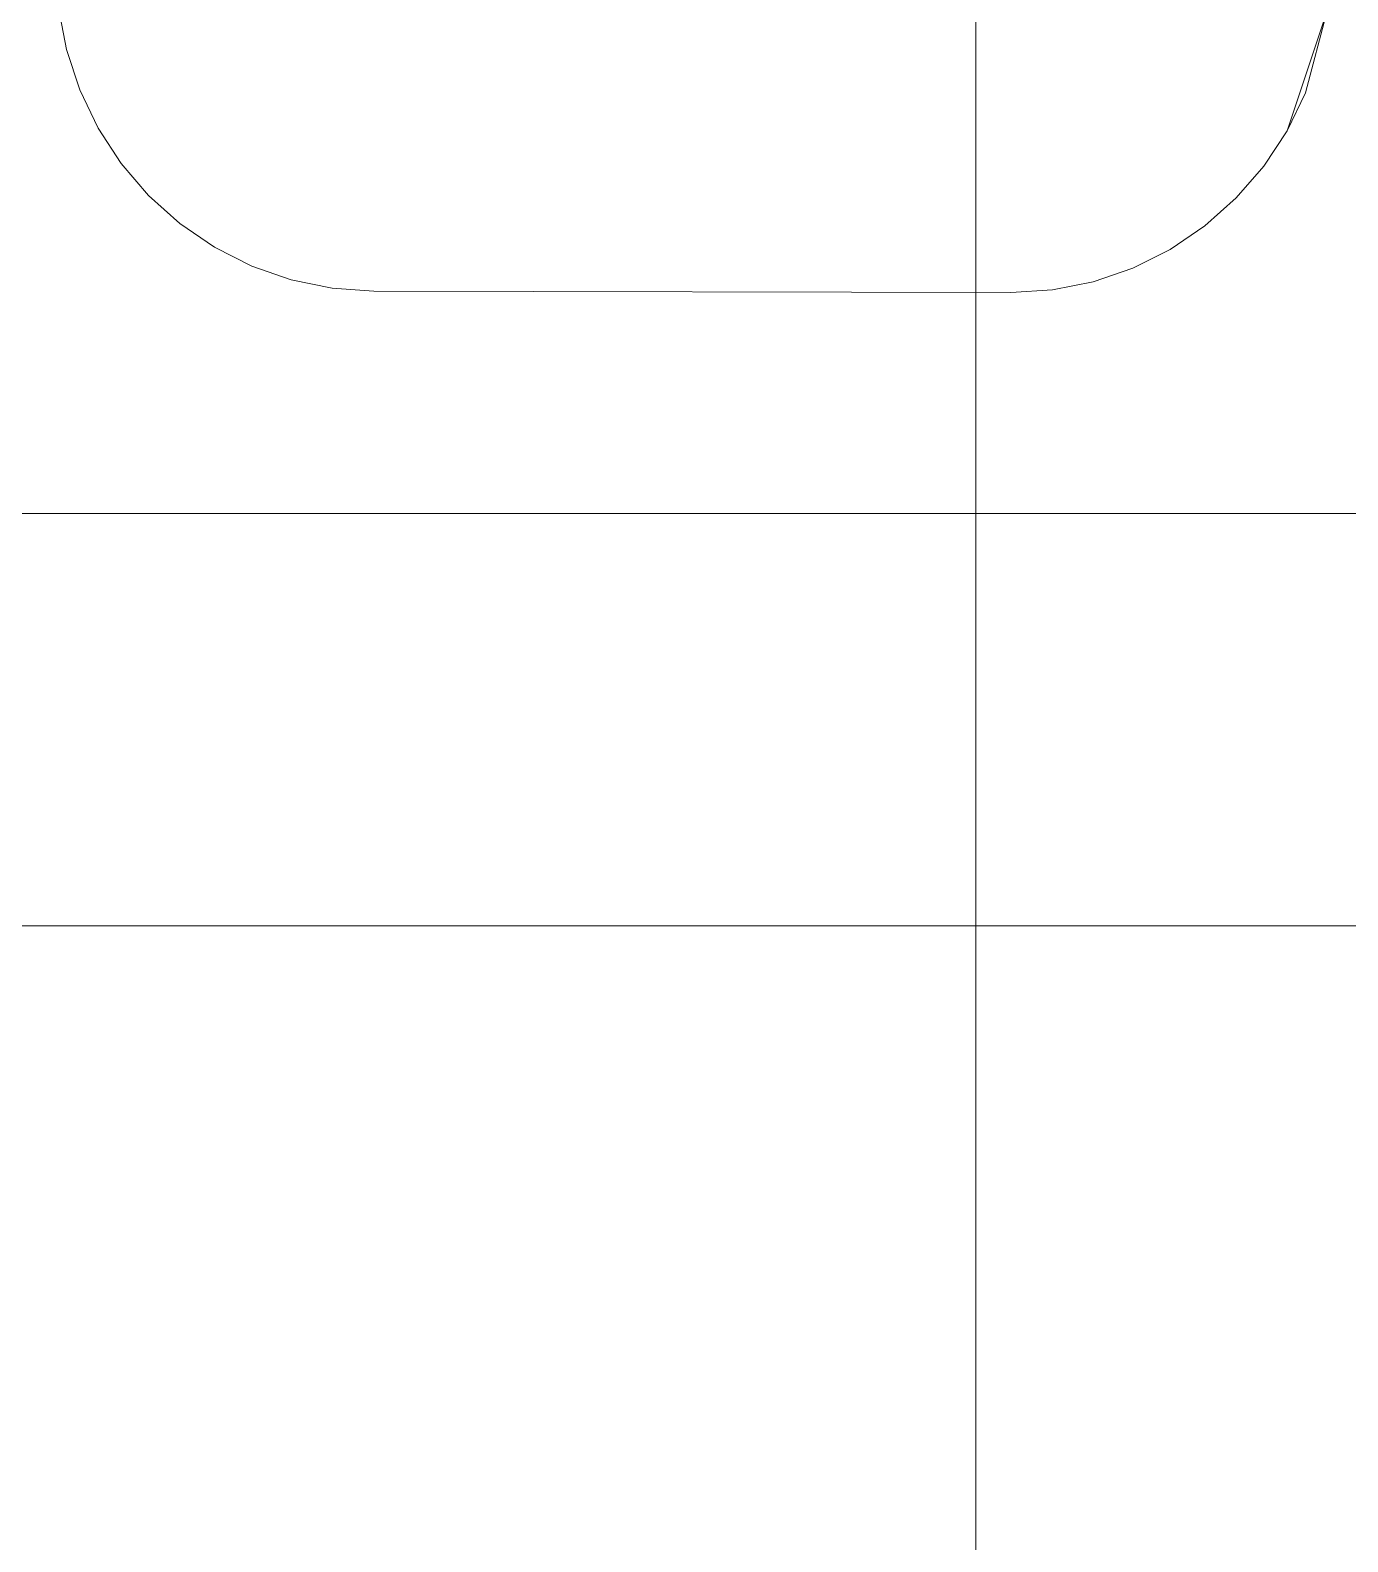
# Model space of a CAD drawing. Extents: x -566 to 72611, y -487 to 32334.
# Drawn here: x 106.89 to 122.42, y 222.88 to 240.7 of the extents above; entities that cross this region are included whole.
import ezdxf

# ---------------------------------------------------------------- set-up
doc = ezdxf.new("R2010")
doc.units = 0
doc.header["$LTSCALE"] = 0.5
doc.header["$MEASUREMENT"] = 0
doc.layers.add('ceilling', color=141, linetype='CONTINUOUS', lineweight=18)
doc.layers.add('floor', color=7, linetype='CONTINUOUS', lineweight=5, true_color=0xcfcfcf)
doc.layers.add('layout', color=7, linetype='CONTINUOUS', lineweight=5, true_color=0xcfcfcf)

msp = doc.modelspace()

# ---------------------------------------------------------------- hatches: boundary and pattern name
at = {"layer": 'floor'}
h = msp.add_hatch(dxfattribs=at)
h.set_pattern_fill('ANSI37', color=256, scale=100, angle=45)
h.set_pattern_definition([(90, (243.028, 267.632), (-12.5, 9e-16), []), (180, (243.028, 267.632), (-9e-16, -12.5), [])])
h.paths.add_polyline_path([(253.46925, 349.5), (154.11744, 349.5), (154.11744, 348.5), (101.14781, 348.5), (101.14781, 349.5), (0, 349.5), (0, 344.5), (36, 344.5, -0.33835703), (0, 308.66941), (0, 308.5), (0, 173.75), (253.46925, 173.75)])
h.paths.add_polyline_path([(36, 344.5), (0, 344.5), (0, 308.66941, 0.33835703)], flags=17)
h.paths.add_polyline_path([(253.46925, 173.75), (0, 173.75), (0, 173.74997), (0, 169.75), (253.46925, 169.75)])
h.paths.add_polyline_path([(253.46925, 169.75), (0, 169.75), (0, 149.21137), (36, 149.21137, -0.33835703), (0, 113.38078), (0, 113.21137), (0, 29.94998), (0, -5), (253.46925, -5)])
h.paths.add_polyline_path([(36, 149.21137), (0, 149.21137), (0, 113.38078, 0.33835703)], flags=17)
h.paths.add_polyline_path([(575.25, 169.75), (510, 169.75), (474.75, 169.75), (327.5, 169.75), (285.46925, 169.75), (285.46925, 165.75), (253.46925, 165.75), (253.46925, -5), (263.99725, -5), (263.99725, 95.99051), (287, 95.99051), (287, 97.5), (292, 97.5), (292, -5), (341.25, -5), (341.25, 13.02988), (341.25012, 15.02988), (346.24839, 15.02988, 0.36108524), (374.08728, 41.24999), (346.25012, 41.24999), (346.25012, 42.99999), (341.25, 42.99999), (341.25, 44.99999), (341.25, 97.5), (357.75, 97.5), (405.75, 97.5), (575.25, 97.5)])

# ---------------------------------------------------------------- linework, layer by layer
at = {"layer": 'ceilling'}
msp.add_line((0, 235), (533.5, 235), dxfattribs=at)
at = {"layer": 'layout'}
for points in [[(107.3152, 240.47132, 59.43378), (107.3152, 240.47132, 59.43378), (107.3152, 240.47132, 60.56059), (107.22046, 240.96312, 59.43378)], [(107.22046, 240.96312, 60.56059), (107.22046, 240.96312, 60.56059), (107.22046, 240.96312, 59.43378), (107.3152, 240.47132, 60.56059)], [(122.18041, 240.92844, 59.43378), (122.18041, 240.92844, 59.43378), (121.92439, 239.96297, 60.56059), (121.70603, 239.51401, 59.43378)], [(107.472, 239.99647, 59.43378), (107.472, 239.99647, 59.43378), (107.472, 239.99647, 60.56059), (107.3152, 240.47132, 59.43378)], [(107.3152, 240.47132, 60.56059), (107.3152, 240.47132, 60.56059), (107.3152, 240.47132, 59.43378), (107.472, 239.99647, 60.56059)], [(107.68825, 239.5465, 59.43378), (107.68825, 239.5465, 59.43378), (107.68825, 239.5465, 60.56059), (107.472, 239.99647, 59.43378)], [(107.472, 239.99647, 60.56059), (107.472, 239.99647, 60.56059), (107.472, 239.99647, 59.43378), (107.68825, 239.5465, 60.56059)], [(121.70603, 239.51401, 60.56059), (121.70603, 239.51401, 60.56059), (121.70603, 239.51401, 59.43378), (121.92439, 239.96297, 60.56059)], [(107.96029, 239.12912, 59.43378), (107.96029, 239.12912, 59.43378), (107.96029, 239.12912, 60.56059), (107.68825, 239.5465, 59.43378)], [(107.68825, 239.5465, 60.56059), (107.68825, 239.5465, 60.56059), (107.68825, 239.5465, 59.43378), (107.96029, 239.12912, 60.56059)], [(121.43212, 239.0979, 60.56059), (121.43212, 239.0979, 60.56059), (121.43212, 239.0979, 59.43378), (121.70603, 239.51401, 60.56059)], [(121.70603, 239.51401, 59.43378), (121.70603, 239.51401, 59.43378), (121.70603, 239.51401, 60.56059), (121.43212, 239.0979, 59.43378)], [(108.28333, 238.75166, 59.43378), (108.28333, 238.75166, 59.43378), (108.28333, 238.75166, 60.56059), (107.96029, 239.12912, 59.43378)], [(107.96029, 239.12912, 60.56059), (107.96029, 239.12912, 60.56059), (107.96029, 239.12912, 59.43378), (108.28333, 238.75166, 60.56059)], [(121.1073, 238.72194, 60.56059), (121.1073, 238.72194, 60.56059), (121.1073, 238.72194, 59.43378), (121.43212, 239.0979, 60.56059)], [(121.43212, 239.0979, 59.43378), (121.43212, 239.0979, 59.43378), (121.43212, 239.0979, 60.56059), (121.1073, 238.72194, 59.43378)], [(108.28333, 238.75166, 59.43378), (108.28333, 238.75166, 59.43378), (108.65195, 238.42036, 59.43378), (108.28333, 238.75166, 60.56059)], [(108.65195, 238.42036, 60.56059), (108.65195, 238.42036, 60.56059), (108.28333, 238.75166, 60.56059), (108.65195, 238.42036, 59.43378)], [(120.73715, 238.39235, 59.43378), (120.73715, 238.39235, 59.43378), (121.1073, 238.72194, 59.43378), (120.73715, 238.39235, 60.56059)], [(121.1073, 238.72194, 60.56059), (121.1073, 238.72194, 60.56059), (120.73715, 238.39235, 60.56059), (121.1073, 238.72194, 59.43378)], [(108.65195, 238.42036, 59.43378), (108.65195, 238.42036, 59.43378), (109.05981, 238.14098, 59.43378), (108.65195, 238.42036, 60.56059)], [(109.05981, 238.14098, 60.56059), (109.05981, 238.14098, 60.56059), (108.65195, 238.42036, 60.56059), (109.05981, 238.14098, 59.43378)], [(120.32797, 238.11486, 59.43378), (120.32797, 238.11486, 59.43378), (120.73715, 238.39235, 59.43378), (120.32797, 238.11486, 60.56059)], [(120.73715, 238.39235, 60.56059), (120.73715, 238.39235, 60.56059), (120.32797, 238.11486, 60.56059), (120.73715, 238.39235, 59.43378)], [(109.05981, 238.14098, 59.43378), (109.05981, 238.14098, 59.43378), (109.49997, 237.91827, 59.43378), (109.05981, 238.14098, 60.56059)], [(109.49997, 237.91827, 60.56059), (109.49997, 237.91827, 60.56059), (109.05981, 238.14098, 60.56059), (109.49997, 237.91827, 59.43378)], [(119.88681, 237.8942, 59.43378), (119.88681, 237.8942, 59.43378), (120.32797, 238.11486, 59.43378), (119.88681, 237.8942, 60.56059)], [(120.32797, 238.11486, 60.56059), (120.32797, 238.11486, 60.56059), (119.88681, 237.8942, 60.56059), (120.32797, 238.11486, 59.43378)], [(109.49997, 237.91827, 59.43378), (109.49997, 237.91827, 59.43378), (109.9648, 237.75606, 59.43378), (109.49997, 237.91827, 60.56059)], [(109.9648, 237.75606, 60.56059), (109.9648, 237.75606, 60.56059), (109.49997, 237.91827, 60.56059), (109.9648, 237.75606, 59.43378)], [(119.4212, 237.73415, 59.43378), (119.4212, 237.73415, 59.43378), (119.88681, 237.8942, 59.43378), (119.4212, 237.73415, 60.56059)], [(119.88681, 237.8942, 60.56059), (119.88681, 237.8942, 60.56059), (119.4212, 237.73415, 60.56059), (119.88681, 237.8942, 59.43378)], [(109.9648, 237.75606, 59.43378), (109.9648, 237.75606, 59.43378), (110.44645, 237.65729, 59.43378), (109.9648, 237.75606, 60.56059)], [(110.44645, 237.65729, 60.56059), (110.44645, 237.65729, 60.56059), (109.9648, 237.75606, 60.56059), (110.44645, 237.65729, 59.43378)], [(110.44645, 237.65729, 59.43378), (110.44645, 237.65729, 59.43378), (110.93667, 237.62332, 59.43378), (110.44645, 237.65729, 60.56059)], [(110.93667, 237.62332, 60.56059), (110.93667, 237.62332, 60.56059), (110.44645, 237.65729, 60.56059), (110.93667, 237.62332, 59.43378)], [(110.93667, 237.62332, 59.43378), (110.93667, 237.62332, 59.43378), (118.44876, 237.60591, 59.43378), (110.93667, 237.62332, 60.56059)], [(118.44876, 237.60591, 60.56059), (118.44876, 237.60591, 60.56059), (110.93667, 237.62332, 60.56059), (118.44876, 237.60591, 59.43378)], [(118.44876, 237.60591, 59.43378), (118.44876, 237.60591, 59.43378), (118.9391, 237.63761, 59.43378), (118.44876, 237.60591, 60.56059)], [(118.9391, 237.63761, 60.56059), (118.9391, 237.63761, 60.56059), (118.44876, 237.60591, 60.56059), (118.9391, 237.63761, 59.43378)], [(118.9391, 237.63761, 59.43378), (118.9391, 237.63761, 59.43378), (119.4212, 237.73415, 59.43378), (118.9391, 237.63761, 60.56059)], [(119.4212, 237.73415, 60.56059), (119.4212, 237.73415, 60.56059), (118.9391, 237.63761, 60.56059), (119.4212, 237.73415, 59.43378)]]:
    msp.add_3dface(points, dxfattribs=at)

doc.saveas('drawing.dxf')
